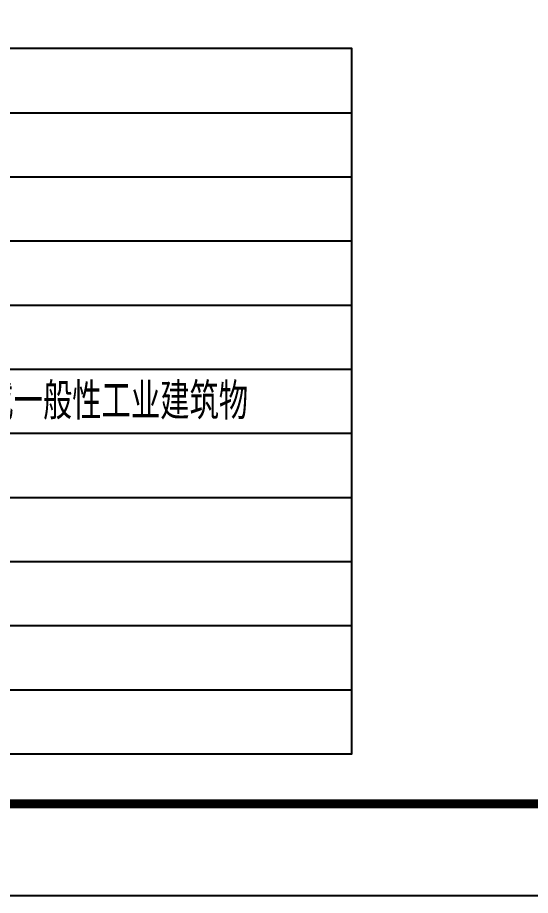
# Model space of a CAD drawing. Extents: x -6243262 to 3079315, y -2914302 to 172723.
# Drawn here: x -5502214 to -5496614, y -799772 to -790187 of the extents above; entities that cross this region are included whole.
import ezdxf

# ---------------------------------------------------------------- set-up
doc = ezdxf.new("R2010")
doc.units = 0
doc.header["$LTSCALE"] = 1000
doc.layers.add('PUB_TITLE', color=4, linetype='Continuous')
doc.layers.add('TEL_TAB', color=7, linetype='Continuous')
doc.styles.add('_TEL_DIM', font='SIMPLEX', dxfattribs={"width": 0.8, "height": 3.5, "bigfont": 'HZTXT'})

msp = doc.modelspace()

# ---------------------------------------------------------------- linework, layer by layer
at = {"layer": 'PUB_TITLE'}
msp.add_lwpolyline([(-5550413.8, -799772.5), (-5491013.8, -799772.5), (-5491013.8, -757772.5), (-5550413.8, -757772.5)], close=True, dxfattribs=at)
at = {"layer": 'PUB_TITLE', "const_width": 100}
msp.add_lwpolyline([(-5548913.8, -798772.5), (-5492013.8, -798772.5), (-5492013.8, -758772.5), (-5548913.8, -758772.5)], close=True, dxfattribs=at)
at = {"layer": 'TEL_TAB'}
msp.add_lwpolyline([(-5514564.5, -798226.9), (-5498564.5, -798226.9), (-5498564.5, -790526.9), (-5514564.5, -790526.9)], close=True, dxfattribs=at)
for points in [[(-5514564.5, -791226.9), (-5498564.5, -791226.9)], [(-5513564.5, -791926.9), (-5498564.5, -791926.9)], [(-5513564.5, -792626.9), (-5498564.5, -792626.9)], [(-5513564.5, -793326.9), (-5498564.5, -793326.9)], [(-5513564.5, -794026.9), (-5498564.5, -794026.9)], [(-5514564.5, -794726.9), (-5498564.5, -794726.9)], [(-5513564.5, -795426.9), (-5498564.5, -795426.9)], [(-5513564.5, -796126.9), (-5498564.5, -796126.9)], [(-5514564.5, -796826.9), (-5498564.5, -796826.9)], [(-5513564.5, -797526.9), (-5498564.5, -797526.9)]]:
    msp.add_lwpolyline(points, dxfattribs=at)

# ---------------------------------------------------------------- texts
at = {"layer": 'TEL_TAB', "style": '_TEL_DIM', "width": 0.8}
msp.add_text('住宅、办公楼等一般性民用建筑物或一般性工业建筑物', height=400, dxfattribs=at).set_placement((-5507376.8, -794576.9))

doc.saveas('drawing.dxf')
